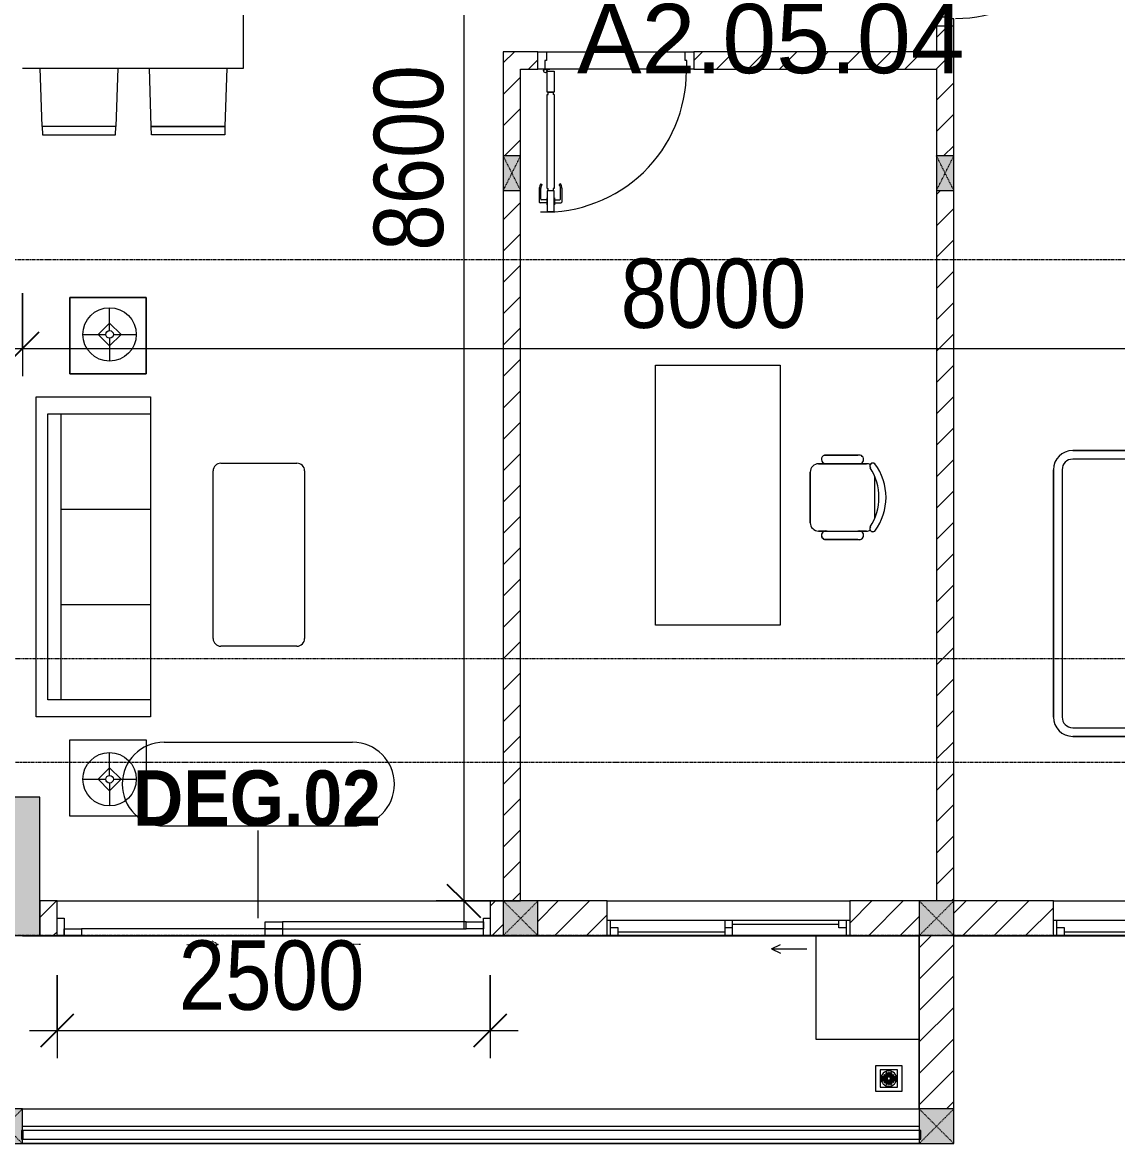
# Model space of a CAD drawing. Header units: millimetres. Extents: x 1591 to 239243, y -15958 to 82755.
# Drawn here: x 171251 to 177571, y 23337 to 29807 of the extents above; entities that cross this region are included whole.
import ezdxf

# ---------------------------------------------------------------- set-up
doc = ezdxf.new("R2010")
doc.units = ezdxf.units.MM
for name, pattern in [('Dash Dot 3_16_', [7.9375, 4.7625, -1.5875, 0, -1.5875]), ('Dash_2_', [6, 3, -3]), ('Grid Line', [22.225, 12.7, -3.175, 3.175, -3.175])]:
    doc.linetypes.add(name, pattern=pattern)
for name, color, linetype, lineweight in [('0-1', 250, 'Continuous', 5), ('A-ANNO-DIMS', 211, 'Continuous', 9), ('A-ANNO-DIMS-160', 211, 'Continuous', 9), ('A-AREA-IDEN', 2, 'Continuous', 9), ('A-DETL-GENF-1', 9, 'Continuous', 9), ('A-DOOR', 31, 'Continuous', 9), ('A-DOOR-1', 254, 'Continuous', 9), ('A-DOOR-2', 9, 'Continuous', 9), ('A-DOOR-FRAM', 31, 'Continuous', 9), ('A-DOOR-HDLN', 31, 'Dash_2_', 9), ('A-DOOR-IDEN', 31, 'Continuous', 9), ('A-FLOR-1', 7, 'Continuous', 9), ('A-FLOR-2', 9, 'Continuous', 9), ('A-FLOR-HRAL', 11, 'Continuous', 9), ('A-GLAZ', 151, 'Continuous', 9), ('A-WALL', 113, 'Continuous', 9), ('A-WALL-1', 253, 'Continuous', 18), ('A-WALL-2', 9, 'Continuous', 9), ('A-WALL-3', 113, 'Continuous', 18), ('A-WALL-PATT-1', 10, 'Continuous', 9), ('A-WALL-PATT-2', 111, 'Continuous', 9), ('G-ANNO-SYMB-1', 111, 'Dash Dot 3_16_', 18), ('G-IMPT-1', 254, 'Continuous', 9), ('I-FURN', 30, 'Continuous', 9), ('I-FURN-1', 254, 'Continuous', 9), ('M-EQPM-1', 254, 'Continuous', 9), ('S-COLS', 52, 'Continuous', 9), ('S-COLS-1', 52, 'Continuous', 5), ('S-COLS-2', 250, 'Continuous', 18), ('S-COLS-4', 254, 'Continuous', 9), ('S-COLS-5', 253, 'Continuous', 18), ('S-COLS-6', 52, 'Continuous', 18), ('S-COLS-HDLN', 52, 'Dash_2_', 9), ('S-COLS-HDLN-1', 9, 'Dash_2_', 9), ('S-GRID-1', 1, 'Grid Line', 9)]:
    doc.layers.add(name, color=color, linetype=linetype, lineweight=lineweight)
doc.styles.add('Arial_9', font='arial_0.ttf', dxfattribs={"height": 400})
doc.styles.add('Arial_B_4', font='arialbd_0.ttf', dxfattribs={"width": 0.9, "height": 320})
doc.styles.add('UTM Avo', font='UTM Avo.ttf', dxfattribs={"width": 0.9, "height": 400})
doc.dimstyles.new('1_Dim_chi_tiet_2_5', dxfattribs={"dimscale": 304.8, "dimtxt": 399.720379, "dimasz": 0.629921, "dimexe": 0.524934, "dimexo": 0.0625, "dimgap": 0.052493, "dimtad": 1, "dimdec": 0, "dimrnd": 5, "dimzin": 0, "dimdsep": 46, "dimtxsty": 'UTM Avo', "dimblk1": 'OBLIQUE', "dimblk2": 'OBLIQUE', "dimsah": 1, "dimcen": 0.09, "dimdle": 0.524934, "dimazin": 0, "dimtfac": 1, "dimtdec": 4, "dimtix": 1, "dimtmove": 0, "dimatfit": 3, "dimfxl": 1.049869, "dimfxlon": 1, "dimtvp": 1, "dimtolj": 1, "dimtzin": 0, "dimarcsym": 2})
pattern_1 = [(45, (0, 0), (-90.50967, 90.50967), [])]
pattern_2 = [(45, (101998.83, 0), (-90.50967, 90.50967), [])]

# ---------------------------------------------------------------- blocks, each defined once
blk = doc.blocks.new('NCV_TKTC_KET CAU_rvt-1-TKCS_MB TẦNG 5')
at = {"layer": 'S-COLS-1'}
blk.add_hatch(color=256, dxfattribs=at).paths.add_polyline_path([(69352.6, 24536.9), (69352.6, 25336.9), (68952.6, 25336.9), (68952.6, 24536.9), (69252.6, 24536.9)])
at = {"layer": 'A-FLOR-1'}
for p, q in [((69252.6, 24535.3), (73833.2, 24535.3)), ((73833.2, 24535.3), (74427.6, 24535.3)), ((74627.6, 24535.3), (77102.6, 24535.3)), ((69252.6, 23336.9), (74427.6, 23336.9))]:
    blk.add_line(p, q, dxfattribs=at)
at = {"layer": 'S-COLS-2'}
for p, q in [((69352.6, 25336.9), (68952.6, 25336.9)), ((69352.6, 24536.9), (69352.6, 25336.9)), ((68952.6, 24536.9), (69352.6, 24536.9))]:
    blk.add_line(p, q, dxfattribs=at)
blk = doc.blocks.new('GIUONG NGU-2TAB-1600x2000 - GIUONG NGU-2TAB-1600x2000-V52-TKCS_MB TẦNG 5')
at = {"layer": 'I-FURN-1'}
for p, q in [((569.6, 2050), (1997.1, 2050)), ((1997.1, 2050), (569.6, 2050)), ((1997.1, 2000), (569.6, 2000)), ((458.5, 50), (458.5, 1938.9)), ((458.5, 1938.9), (458.5, 50)), ((508.5, 1938.9), (508.5, 100)), ((2058.2, 100), (2058.2, 1938.9)), ((2108.2, 1938.9), (2108.2, 50)), ((2108.2, 50), (2108.2, 1938.9)), ((8.5, 175), (8.5, 450.3)), ((8.5, 450.3), (458.5, 450.3)), ((8.5, 450.3), (458.5, 450.3)), ((8.5, 175), (8.5, 450.3)), ((233.5, 86.8), (233.5, 413.5)), ((458.5, 450.3), (458.5, 50)), ((458.5, 450.3), (458.5, 50)), ((2108.2, 50), (2108.2, 450.3)), ((2108.2, 450.3), (2558.2, 450.3)), ((2108.2, 450.3), (2108.2, 50)), ((2558.2, 450.3), (2108.2, 450.3)), ((2333.2, 86.8), (2333.2, 413.5)), ((2558.2, 450.3), (2558.2, 50)), ((2558.2, 50), (2558.2, 450.3)), ((120.2, 250.2), (346.8, 250.2)), ((2446.5, 250.2), (2219.8, 250.2)), ((508.5, 100), (2058.2, 100)), ((458.5, 50), (108.5, 50)), ((108.5, 50), (458.5, 50)), ((458.5, 50), (108.5, 50)), ((2108.2, 50), (458.5, 50)), ((458.5, 50), (458.5, 0)), ((458.5, 0), (458.5, 50)), ((458.5, 50), (2108.2, 50)), ((458.5, 50), (2108.2, 50)), ((2558.2, 50), (2108.2, 50)), ((2108.2, 50), (2558.2, 50)), ((2108.2, 0), (2108.2, 50)), ((2108.2, 50), (2108.2, 0)), ((2108.2, 50), (2558.2, 50)), ((2558.2, 50), (2558.2, 0))]:
    blk.add_line(p, q, dxfattribs=at)
blk.add_circle((2333.2, 250.2), 150.7, dxfattribs=at)
for centre, radius, start, end in [((569.6, 1938.9), 111.1, 90, 180), ((569.6, 1938.9), 111.1, 90, 180), ((1997.1, 1938.9), 111.1, 0, 90), ((1997.1, 1938.9), 111.1, 360, 90), ((569.6, 1938.9), 61.1, 90, 180), ((1997.1, 1938.9), 61.1, 360, 90), ((233.5, 250.2), 150.7, 0, 210.3773), ((233.5, 250.2), 150.7, 213.09748, 0)]:
    blk.add_arc(centre, radius, start, end, dxfattribs=at)
blk = doc.blocks.new('RES_BAN AN 1 - RES_BAN AN 1-V53-TKCS_MB TẦNG 5')
at = {"layer": 'I-FURN-1'}
for p, q in [((-425, 0), (-425, -1275)), ((425, -1275), (425, 0)), ((-761.9, -113.5), (-809.6, -115.1)), ((-809.6, -115.1), (-809.6, -536.9)), ((-761.9, -113.5), (-425, -102.3)), ((-761.9, -538.5), (-761.9, -113.5)), ((-761.9, -538.5), (-761.9, -113.5)), ((-425, -102.3), (-425, -549.7)), ((425, -102.3), (425, -549.7)), ((761.9, -113.5), (425, -102.3)), ((761.9, -538.5), (761.9, -113.5)), ((761.9, -113.5), (761.9, -538.5)), ((809.6, -115.1), (761.9, -113.5)), ((809.6, -536.9), (809.6, -115.1)), ((-809.6, -536.9), (-761.9, -538.5)), ((-425, -549.7), (-761.9, -538.5)), ((425, -549.7), (761.9, -538.5)), ((761.9, -538.5), (809.6, -536.9)), ((-809.6, -745.3), (-761.9, -743.8)), ((-809.6, -1167.2), (-809.6, -745.3)), ((-761.9, -743.8), (-425, -732.5)), ((-761.9, -1168.8), (-761.9, -743.8)), ((-761.9, -743.8), (-761.9, -1168.8)), ((-425, -732.5), (-425, -1180)), ((425, -732.5), (425, -1180)), ((761.9, -743.8), (425, -732.5)), ((761.9, -743.8), (809.6, -745.3)), ((761.9, -1168.8), (761.9, -743.8)), ((761.9, -1168.8), (761.9, -743.8)), ((809.6, -745.3), (809.6, -1167.2)), ((-761.9, -1168.8), (-809.6, -1167.2)), ((-425, -1180), (-761.9, -1168.8)), ((425, -1180), (761.9, -1168.8)), ((809.6, -1167.2), (761.9, -1168.8)), ((-425, -1275), (425, -1275))]:
    blk.add_line(p, q, dxfattribs=at)
blk = doc.blocks.new('LOBBY_SOFA_1 - LOBBY_SOFA_1-901197-TKCS_MB TẦNG 5')
at = {"layer": 'I-FURN'}
for p, q in [((-2172.3, 1064.5), (-2172.3, 1504.5)), ((-2128.3, 1548.5), (-1160.3, 1548.5)), ((-1116.3, 1504.5), (-1116.3, 1064.5)), ((-1160.3, 1020.5), (-2128.3, 1020.5)), ((-2556, 660), (-708, 660)), ((-2556, 0), (-2556, 660)), ((-2457, 66), (-2457, 660)), ((-1907, 143), (-1907, 660)), ((-1357, 143), (-1357, 660)), ((-807, 660), (-807, 66)), ((-708, 660), (-708, 0)), ((-2688.2, 633.5), (-3128.2, 633.5)), ((-3128.2, 633.5), (-3128.2, 193.5)), ((-2688.2, 193.5), (-2688.2, 633.5)), ((-575.9, 633.5), (-135.9, 633.5)), ((-575.9, 193.5), (-575.9, 633.5)), ((-135.9, 633.5), (-135.9, 193.5)), ((-2915.4, 445), (-2915.4, 577)), ((-348.6, 445), (-348.6, 577)), ((-2981.4, 423), (-2915.4, 489)), ((-2915.4, 489), (-2849.4, 423)), ((-348.6, 489), (-414.6, 423)), ((-282.6, 423), (-348.6, 489)), ((-2937.4, 423), (-3069.4, 423)), ((-2915.4, 357), (-2981.4, 423)), ((-2849.4, 423), (-2915.4, 357)), ((-2915.4, 269), (-2915.4, 401)), ((-2893.4, 423), (-2761.4, 423)), ((-370.6, 423), (-502.6, 423)), ((-414.6, 423), (-348.6, 357)), ((-348.6, 357), (-282.6, 423)), ((-348.6, 269), (-348.6, 401)), ((-326.6, 423), (-194.6, 423)), ((-3128.2, 193.5), (-2688.2, 193.5)), ((-807, 143), (-2457, 143)), ((-135.9, 193.5), (-575.9, 193.5)), ((-807, 66), (-2457, 66)), ((-708, 0), (-2556, 0))]:
    blk.add_line(p, q, dxfattribs=at)
for centre, radius in [((-2915.4, 423), 154), ((-348.6, 423), 154), ((-2915.4, 423), 22), ((-348.6, 423), 22)]:
    blk.add_circle(centre, radius, dxfattribs=at)
for centre, start, end in [((-2128.3, 1504.5), 90, 180), ((-1160.3, 1504.5), 0, 90), ((-2128.3, 1064.5), 180, 270), ((-1160.3, 1064.5), 270, 0)]:
    blk.add_arc(centre, 44, start, end, dxfattribs=at)
at = {"layer": 'I-FURN-1'}
for p, q in [((-2172.3, 1064.5), (-2172.3, 1504.5)), ((-2128.3, 1548.5), (-1160.3, 1548.5)), ((-1116.3, 1504.5), (-1116.3, 1064.5)), ((-1160.3, 1020.5), (-2128.3, 1020.5)), ((-2556, 660), (-708, 660)), ((-2556, 0), (-2556, 660)), ((-708, 660), (-708, 0)), ((-3128.2, 633.5), (-2688.2, 633.5)), ((-3128.2, 193.5), (-3128.2, 633.5)), ((-2688.2, 633.5), (-2688.2, 193.5)), ((-575.9, 633.5), (-135.9, 633.5)), ((-575.9, 193.5), (-575.9, 633.5)), ((-135.9, 633.5), (-135.9, 193.5)), ((-2688.2, 193.5), (-3128.2, 193.5)), ((-135.9, 193.5), (-575.9, 193.5)), ((-708, 0), (-2556, 0))]:
    blk.add_line(p, q, dxfattribs=at)
for centre, start, end in [((-2128.3, 1504.5), 90, 180), ((-1160.3, 1504.5), 0, 90), ((-2128.3, 1064.5), 180, 270), ((-1160.3, 1064.5), 270, 0)]:
    blk.add_arc(centre, 44, start, end, dxfattribs=at)
blk = doc.blocks.new('DOOR_CW_01 CANH MO-PANEL KINH - DIW_01-900x2200-CỬA GỖ VÂN LAMINATE-553393-TKCS_MB TẦNG 5')
at = {"layer": 'A-DETL-GENF-1'}
for p, q in [((-397, 872), (-357, 872)), ((-397, 752), (-397, 872)), ((-357, 872), (-357, 752)), ((-442, 737), (-442, 816.5)), ((-399, 820.5), (-438, 820.5)), ((-434, 799.5), (-434, 737)), ((-399, 803.5), (-430, 803.5)), ((-399, 831.8), (-397, 831.8)), ((-399, 792.2), (-399, 831.8)), ((-397, 792.2), (-399, 792.2)), ((-397, 792.2), (-397, 831.8)), ((-357, 792.2), (-357, 831.8)), ((-355, 831.8), (-357, 831.8)), ((-357, 792.2), (-355, 792.2)), ((-355, 792.2), (-355, 831.8)), ((-355, 820.5), (-316, 820.5)), ((-355, 803.5), (-324, 803.5)), ((-320, 799.5), (-320, 737)), ((-312, 737), (-312, 816.5)), ((-433.9, 711.2), (-427.3, 715.8)), ((-357, 752), (-397, 752)), ((-397, 738), (-391, 738)), ((-397, 738), (-397, 196)), ((-363, 752), (-391, 752)), ((-391, 752), (-391, 738)), ((-363, 738), (-363, 752)), ((-357, 738), (-363, 738)), ((-357, 196), (-357, 738)), ((-320.1, 711.2), (-326.7, 715.8)), ((-397, 196), (-391, 196)), ((-391, 196), (-391, 182)), ((-357, 196), (-363, 196)), ((-363, 182), (-363, 196)), ((-357, 182), (-397, 182)), ((-397, 182), (-397, 62)), ((-391, 182), (-363, 182)), ((-357, 62), (-357, 182)), ((-397, 62), (-357, 62))]:
    blk.add_line(p, q, dxfattribs=at)
blk.add_circle((-407, 60), 10, dxfattribs=at)
for centre, radius, start, end in [((-407, 60), 814, 360, 92), ((-438, 816.5), 4, 90, 180), ((-430, 799.5), 4, 90, 180), ((-324, 799.5), 4, 360, 90), ((-316, 816.5), 4, 0, 90), ((-397, 737), 45, 180, 215), ((-397, 737), 37, 180, 215), ((-357, 737), 37, 325, 0), ((-357, 737), 45, 325, 0)]:
    blk.add_arc(centre, radius, start, end, dxfattribs=at)
at = {"layer": 'A-DOOR-2'}
for p, q in [((-410, 50), (-450, 50)), ((-450, 50), (-450, -50)), ((-410, 0), (-410, 50)), ((-400, 0), (-410, 0)), ((-407, 50), (-382, 50)), ((-400, -50), (-400, 0)), ((410, 0), (400, 0)), ((400, 0), (400, -50)), ((450, 50), (410, 50)), ((410, 50), (410, 0)), ((450, -50), (450, 50)), ((-450, -50), (-400, -50)), ((400, -50), (450, -50))]:
    blk.add_line(p, q, dxfattribs=at)
blk = doc.blocks.new('DOOR_CW_01 CANH MO-PANEL KINH - DIW_01-900x2200-CỬA GỖ VÂN LAMINATE-553375-TKCS_MB TẦNG 5')
at = {"layer": 'A-DETL-GENF-1'}
for p, q in [((-397, -182), (-397, -62)), ((-397, -62), (-357, -62)), ((-357, -62), (-357, -182)), ((-357, -182), (-397, -182)), ((-391, -196), (-391, -182)), ((-391, -182), (-363, -182)), ((-363, -182), (-363, -196)), ((-397, -196), (-391, -196)), ((-397, -738), (-397, -196)), ((-357, -196), (-363, -196)), ((-357, -196), (-357, -738)), ((-433.9, -711.2), (-427.3, -715.8)), ((-320.1, -711.2), (-326.7, -715.8)), ((-442, -737), (-442, -816.5)), ((-434, -799.5), (-434, -737)), ((-397, -738), (-391, -738)), ((-357, -752), (-397, -752)), ((-397, -752), (-397, -872)), ((-391, -752), (-391, -738)), ((-363, -752), (-391, -752)), ((-357, -738), (-363, -738)), ((-363, -738), (-363, -752)), ((-357, -872), (-357, -752)), ((-320, -799.5), (-320, -737)), ((-312, -737), (-312, -816.5)), ((-399, -820.5), (-438, -820.5)), ((-399, -803.5), (-430, -803.5)), ((-399, -792.2), (-399, -831.8)), ((-397, -792.2), (-399, -792.2)), ((-399, -831.8), (-397, -831.8)), ((-397, -792.2), (-397, -831.8)), ((-357, -792.2), (-357, -831.8)), ((-357, -792.2), (-355, -792.2)), ((-355, -831.8), (-357, -831.8)), ((-355, -792.2), (-355, -831.8)), ((-355, -803.5), (-324, -803.5)), ((-355, -820.5), (-316, -820.5)), ((-397, -872), (-357, -872))]:
    blk.add_line(p, q, dxfattribs=at)
blk.add_circle((-407, -60), 10, dxfattribs=at)
for centre, radius, start, end in [((-407, -60), 814, 268, 0), ((-397, -737), 45, 145, 180), ((-357, -737), 45, 360, 35), ((-397, -737), 37, 145, 180), ((-357, -737), 37, 0, 35), ((-438, -816.5), 4, 180, 270), ((-430, -799.5), 4, 180, 270), ((-324, -799.5), 4, 270, 0), ((-316, -816.5), 4, 270, 0)]:
    blk.add_arc(centre, radius, start, end, dxfattribs=at)
at = {"layer": 'A-DOOR-2'}
for p, q in [((-450, -50), (-450, 50)), ((-450, 50), (-400, 50)), ((-400, 50), (-400, 0)), ((400, 0), (400, 50)), ((400, 50), (450, 50)), ((450, 50), (450, -50)), ((-410, -50), (-450, -50)), ((-410, 0), (-410, -50)), ((-400, 0), (-410, 0)), ((-407, -50), (-382, -50)), ((410, 0), (400, 0)), ((410, -50), (410, 0)), ((450, -50), (410, -50))]:
    blk.add_line(p, q, dxfattribs=at)
blk = doc.blocks.new('BAN LV A - BAN LV A_dwg_ban hoc2-348006-TKCS_MB TẦNG 5')
at = {"layer": 'I-FURN'}
for p, q in [((-194.4, 388.8), (-194.4, 113.4)), ((145.8, 437.4), (-145.8, 437.4)), ((194.4, 113.4), (194.4, 388.8)), ((-243, 354.4), (-243, 162)), ((194.4, 351.4), (194.4, 150.8)), ((243.7, 162), (243.7, 354.4)), ((-120.5, 64.8), (120.5, 64.8))]:
    blk.add_line(p, q, dxfattribs=at)
at = {"layer": 'I-FURN', "flags": 128}
blk.add_lwpolyline([(-737.8, 610.5), (-737.8, 1330.5), (-154.9, 1330.5), (762.2, 1330.5), (762.2, 610.5)], close=True, dxfattribs=at)
at = {"layer": 'I-FURN'}
for centre, radius, start, end in [((-145.8, 388.8), 48.6, 90, 180), ((145.8, 388.8), 48.6, 360, 90), ((-218.7, 347.3), 25.3, 343.7398, 163.7398), ((219.4, 347.3), 25.3, 16.2602, 170.70537), ((-218.7, 154.9), 25.3, 163.7398, 16.2602), ((219.4, 154.9), 25.3, 189.29463, 16.2602), ((-180.2, 75.4), 17.8, 57.97259, 216.69006), ((-145.8, 113.4), 48.6, 180, 207.58444), ((0, 324), 324, 233.1301, 306.8699), ((0, 359.3), 318.2, 237.57575, 302.42425), ((180.2, 75.4), 17.8, 323.30994, 122.02741), ((145.8, 113.4), 48.6, 332.41556, 0)]:
    blk.add_arc(centre, radius, start, end, dxfattribs=at)
blk = doc.blocks.new('BAN LV A - BAN LV A_dwg-348005-TKCS_MB TẦNG 5')
at = {"extrusion": (0, 0, -1), "zscale": -1, "rotation": 180}
blk.add_blockref('BAN LV A - BAN LV A_dwg_ban hoc2-348006-TKCS_MB TẦNG 5', (-729, 1383.7), dxfattribs=at)
blk = doc.blocks.new('BAN LV A - BAN LV A-401069-TKCS_MB TẦNG 5')
at = {"layer": 'I-FURN-1'}
for p, q in [((-8.8, -53.2), (1491.2, -53.2)), ((-8.8, -773.2), (-8.8, -53.2)), ((1491.2, -53.2), (1491.2, -773.2)), ((1491.2, -773.2), (-8.8, -773.2)), ((583.2, -946.3), (874.8, -946.3)), ((486, -1221.7), (486, -1029.3)), ((534.6, -1029.3), (534.6, -994.9)), ((923.4, -994.9), (923.4, -1032.3)), ((972.7, -1029.3), (972.7, -1221.7)), ((534.6, -1270.3), (534.6, -1235.9)), ((923.4, -1232.9), (923.4, -1270.3))]:
    blk.add_line(p, q, dxfattribs=at)
for centre, radius, start, end in [((583.2, -994.9), 48.6, 90, 180), ((874.8, -994.9), 48.6, 0, 90), ((510.3, -1036.4), 25.3, 16.2602, 163.7398), ((948.4, -1036.4), 25.3, 16.2602, 170.70537), ((510.3, -1228.8), 25.3, 163.7398, 343.7398), ((948.4, -1228.8), 25.3, 189.29463, 16.2602), ((548.9, -1308.3), 17.8, 119.40397, 216.69006), ((583.2, -1270.3), 48.6, 180, 207.58444), ((874.8, -1270.3), 48.6, 332.41556, 0), ((909.2, -1308.3), 17.8, 323.30994, 60.59603), ((729, -1059.7), 324, 233.1301, 306.8699)]:
    blk.add_arc(centre, radius, start, end, dxfattribs=at)
at = {"extrusion": (0, 0, -1), "zscale": -1, "rotation": 180}
blk.add_blockref('BAN LV A - BAN LV A_dwg-348005-TKCS_MB TẦNG 5', (0, 0), dxfattribs=at)
blk = doc.blocks.new('MAY GIAT - MAY GIAT_dwg-V59-TKCS_MB TẦNG 5')
at = {"layer": 'G-IMPT-1', "flags": 128}
blk.add_lwpolyline([(5, 596.6), (5, 2.3), (604.6, 2.3)], dxfattribs=at)
blk = doc.blocks.new('MAY GIAT - MAY GIAT-V60-TKCS_MB TẦNG 5')
at = {"layer": 'I-FURN-1'}
for p, q in [((5, -2.3), (604.6, -2.3)), ((5, -596.6), (5, -2.3))]:
    blk.add_line(p, q, dxfattribs=at)
at = {"extrusion": (0, 0, -1), "zscale": -1, "rotation": 180}
blk.add_blockref('MAY GIAT - MAY GIAT_dwg-V59-TKCS_MB TẦNG 5', (0, 0), dxfattribs=at)
blk = doc.blocks.new('THU NUOC - THU NUOC-455054-TKCS_MB TẦNG 5')
at = {"layer": 'M-EQPM-1'}
for p, q in [((-66.3, -70.6), (-66.3, 79.4)), ((-66.3, 79.4), (83.7, 79.4)), ((83.7, 79.4), (83.7, -70.6)), ((58.7, 54.4), (-41.3, 54.4)), ((-41.3, 54.4), (-41.3, -45.6)), ((-23.3, 19.6), (40.9, 19.6)), ((40.9, 13.6), (-23.3, 13.6)), ((-23.3, 7.2), (0.7, 7.2)), ((0.7, 1.2), (-23.3, 1.2)), ((-11, 32.1), (28.5, 32.1)), ((28.5, 26.1), (-11, 26.1)), ((-1.1, 44.5), (18.5, 44.5)), ((18.5, 38.5), (-1.1, 38.5)), ((0.7, 7.2), (0.7, 1.2)), ((16.7, 1.2), (16.7, 7.2)), ((16.7, 7.2), (40.9, 7.2)), ((40.9, 1.2), (16.7, 1.2)), ((58.7, -45.6), (58.7, 54.4)), ((-41.3, -45.6), (58.7, -45.6)), ((-23.3, -4.8), (40.9, -4.8)), ((40.9, -10.8), (-23.3, -10.8)), ((-11, -17.3), (28.5, -17.3)), ((28.5, -23.3), (-11, -23.3)), ((-1.1, -29.6), (18.5, -29.6)), ((18.5, -35.6), (-1.1, -35.6)), ((83.7, -70.6), (-66.3, -70.6))]:
    blk.add_line(p, q, dxfattribs=at)
for centre, radius, start, end in [((8.7, 4.4), 45, 0, 180), ((8.7, 4.4), 45, 360, 180), ((8.7, 4.4), 45, 180, 0), ((8.7, 4.4), 45, 180, 360), ((-23.3, 16.6), 3, 90, 270), ((-23.3, 4.2), 3, 90, 270), ((-11, 29.1), 3, 90, 270), ((-1.1, 41.5), 3, 90, 270), ((18.5, 41.5), 3, 270, 90), ((28.5, 29.1), 3, 270, 90), ((40.9, 16.6), 3, 270, 90), ((40.9, 4.2), 3, 270, 90), ((-23.3, -7.8), 3, 90, 270), ((-11, -20.3), 3, 90, 270), ((-1.1, -32.6), 3, 90, 270), ((18.5, -32.6), 3, 270, 90), ((28.5, -20.3), 3, 270, 90), ((40.9, -7.8), 3, 270, 90)]:
    blk.add_arc(centre, radius, start, end, dxfattribs=at)
blk = doc.blocks.new('G1_SOF - BO TRU - 100x200-745959-TKCS_MB TẦNG 5')
at = {"layer": 'S-COLS'}
blk.add_hatch(color=256, dxfattribs=at).paths.add_polyline_path([(-50, 100), (-50, -100), (50, -100), (50, 100)])
at = {"layer": 'S-COLS-5'}
for p, q in [((50, 100), (-50, 100)), ((-50, 100), (-50, -100)), ((50, -100), (50, 100)), ((-50, -100), (50, -100))]:
    blk.add_line(p, q, dxfattribs=at)
at = {"layer": 'S-COLS-HDLN-1'}
for p, q in [((50, 100), (-50, -100)), ((-50, 100), (50, -100))]:
    blk.add_line(p, q, dxfattribs=at)
blk = doc.blocks.new('NCV_TKTC_TANG 5_rvt-1-TKCS_MB TẦNG 5')
at = {"layer": 'A-WALL-PATT-1'}
h = blk.add_hatch(dxfattribs=at)
h.set_pattern_fill('FP_1', color=256, style=0, pattern_type=2)
h.set_pattern_definition(pattern_1)
h.paths.add_polyline_path([(74527.6, 24736.9), (74627.6, 24736.9), (74627.6, 28836.9), (74527.6, 28836.9), (74527.6, 25336.9)])
h.paths.add_polyline_path([(74627.6, 29036.9), (74627.6, 29786.9), (74527.6, 29786.9), (74527.6, 29036.9), (74538, 29036.9)])
h.paths.add_polyline_path([(74527.6, 30786.5), (74627.6, 30886.5), (74627.6, 31136.9), (74527.6, 31136.5), (74527.6, 30786.9)])
h.paths.add_polyline_path([(74527.6, 30686.9), (74627.6, 30686.9), (74627.6, 30786.5), (74527.6, 30786.5)])
h = blk.add_hatch(dxfattribs=at)
h.set_pattern_fill('FP_1', color=256, style=0, pattern_type=2)
h.set_pattern_definition(pattern_1)
h.paths.add_polyline_path([(73127.6, 29536.9), (74527.6, 29536.9), (74527.6, 29636.9), (73127.6, 29636.9), (73127.6, 29586.9)])
h.paths.add_polyline_path([(72120.7, 29536.9), (72227.6, 29536.9), (72227.6, 29636.9), (72027.6, 29636.9), (72027.6, 29536.9)])
h = blk.add_hatch(dxfattribs=at)
h.set_pattern_fill('FP_1', color=256, style=0, pattern_type=2)
h.set_pattern_definition(pattern_1)
h.paths.add_polyline_path([(72027.6, 24737.4), (72127.6, 24737.4), (72127.6, 28836.9), (72027.6, 28836.9), (72027.6, 25336.9)])
h.paths.add_polyline_path([(72027.6, 29036.9), (72127.6, 29036.9), (72127.6, 29536.9), (72027.6, 29536.9)])
at = {"layer": 'A-FLOR-2'}
for p, q in [((72277.6, 29636.9), (73077.6, 29636.9)), ((73087.6, 29536.9), (72267.6, 29536.9)), ((69452.6, 24736.9), (71952.6, 24736.9)), ((74427.1, 23937.3), (74427.1, 24536.9)), ((74427.1, 23536.9), (74427.1, 23937.3)), ((69252.6, 23536.9), (74427.1, 23536.9))]:
    blk.add_line(p, q, dxfattribs=at)
at = {"layer": 'A-WALL-1'}
for p, q in [((74527.6, 29786.9), (74527.6, 29636.9)), ((74627.6, 29036.9), (74627.6, 29786.9)), ((72227.6, 29636.9), (72027.6, 29636.9)), ((72027.6, 29636.9), (72027.6, 29536.9)), ((74527.6, 29636.9), (73127.6, 29636.9)), ((72027.6, 29536.9), (72027.6, 29036.9)), ((72127.6, 29536.9), (72227.6, 29536.9)), ((72127.6, 29036.9), (72127.6, 29536.9)), ((73127.6, 29536.9), (74527.6, 29536.9)), ((74527.6, 29536.9), (74527.6, 29036.9)), ((72027.6, 28836.9), (72027.6, 24737.4)), ((72127.6, 24737.4), (72127.6, 28836.9)), ((74527.6, 28836.9), (74527.6, 24736.9)), ((74627.6, 24736.9), (74627.6, 28836.9)), ((72027.6, 24737.4), (72127.6, 24737.4))]:
    blk.add_line(p, q, dxfattribs=at)
at = {"layer": 'A-WALL-2'}
for p, q in [((72277.6, 29636.9), (73077.6, 29636.9)), ((73087.6, 29536.9), (72267.6, 29536.9))]:
    blk.add_line(p, q, dxfattribs=at)
at = {"layer": 'A-DOOR-1', "rotation": 269.9999999999995}
blk.add_blockref('DOOR_CW_01 CANH MO-PANEL KINH - DIW_01-900x2200-CỬA GỖ VÂN LAMINATE-553393-TKCS_MB TẦNG 5', (74577.6, 30236.9), dxfattribs=at)
at = {"layer": 'A-DOOR-1'}
blk.add_blockref('DOOR_CW_01 CANH MO-PANEL KINH - DIW_01-900x2200-CỬA GỖ VÂN LAMINATE-553375-TKCS_MB TẦNG 5', (72677.6, 29586.9), dxfattribs=at)
at = {"layer": 'I-FURN-1'}
for name, p, rotation in [('RES_BAN AN 1 - RES_BAN AN 1-V53-TKCS_MB TẦNG 5', (69252.6, 29968.6), 89.9999999999997), ('LOBBY_SOFA_1 - LOBBY_SOFA_1-901197-TKCS_MB TẦNG 5', (69332.6, 25090.9), 269.9999999999995), ('BAN LV A - BAN LV A-401069-TKCS_MB TẦNG 5', (72852.6, 26336.9), 89.9999999999997), ('GIUONG NGU-2TAB-1600x2000 - GIUONG NGU-2TAB-1600x2000-V52-TKCS_MB TẦNG 5', (77252.6, 25228.4), 89.99999999999885), ('MAY GIAT - MAY GIAT-V60-TKCS_MB TẦNG 5', (73830.9, 23932.4), 89.9999999999997)]:
    blk.add_blockref(name, p, dxfattribs=dict(at, rotation=rotation))
at = {"layer": 'M-EQPM-1', "rotation": 90.0000000000001}
blk.add_blockref('THU NUOC - THU NUOC-455054-TKCS_MB TẦNG 5', (74257, 23703.6), dxfattribs=at)
at = {"layer": 'S-COLS-4', "rotation": 180}
for p in [(72077.6, 28936.9), (74577.6, 28936.9)]:
    blk.add_blockref('G1_SOF - BO TRU - 100x200-745959-TKCS_MB TẦNG 5', p, dxfattribs=at)
blk = doc.blocks.new('G1_SOF - BO TRU - 200x200-3055083-TKCS_MB TẦNG 5')
at = {"layer": 'S-COLS'}
blk.add_hatch(color=256, dxfattribs=at).paths.add_polyline_path([(100, -100), (100, 100), (-100, 100), (-100, -100), (8.4, -100)])
at = {"layer": 'S-COLS-6'}
for p, q in [((100, 100), (-100, 100)), ((-100, 100), (-100, -100)), ((100, -100), (100, 100)), ((-100, -100), (100, -100))]:
    blk.add_line(p, q, dxfattribs=at)
at = {"layer": 'S-COLS-HDLN'}
for p, q in [((100, 100), (-100, -100)), ((-100, 100), (100, -100))]:
    blk.add_line(p, q, dxfattribs=at)
blk = doc.blocks.new('G1_SOF - BO TRU - 200x200-V15-TKCS_MB TẦNG 5')
at = {"layer": 'S-COLS'}
blk.add_hatch(color=256, dxfattribs=at).paths.add_polyline_path([(-95.1, -100), (100, -99.6), (100, 100), (-100, 100), (-100, -24.6), (-90.1, -24.6), (-90.1, -74.6), (-100, -74.6), (-100, -100)])
at = {"layer": 'S-COLS-6'}
for p, q in [((100, 100), (-100, 100)), ((-100, 100), (-100, -24.6)), ((100, -100), (100, 100)), ((-100, -74.6), (-100, -100)), ((-100, -100), (100, -100))]:
    blk.add_line(p, q, dxfattribs=at)
at = {"layer": 'S-COLS-HDLN'}
for p, q in [((100, 100), (-100, -100)), ((-100, 100), (100, -100))]:
    blk.add_line(p, q, dxfattribs=at)
blk = doc.blocks.new('G1_SOF - BO TRU - 200x200-V16-TKCS_MB TẦNG 5')
at = {"layer": 'S-COLS'}
blk.add_hatch(color=256, dxfattribs=at).paths.add_polyline_path([(99.9, -100), (100, -99.6), (99.9, -74.6), (94.9, -74.6), (94.9, -24.6), (100, -24.6), (99.9, 100), (-100, 100), (-100, -24.6), (-95.1, -24.6), (-95.1, -74.6), (-100, -74.6), (-100, -100)])
at = {"layer": 'S-COLS-6'}
for p, q in [((100, 100), (-100, 100)), ((-100, 100), (-100, -24.6)), ((100, -24.6), (100, 100)), ((-100, -74.6), (-100, -100)), ((-100, -100), (100, -100)), ((100, -100), (100, -74.6))]:
    blk.add_line(p, q, dxfattribs=at)
at = {"layer": 'S-COLS-HDLN'}
for p, q in [((100, 100), (-100, -100)), ((-100, 100), (100, -100))]:
    blk.add_line(p, q, dxfattribs=at)
blk = doc.blocks.new('1_FAMILY RVT - W01-WxH 1400x1400xmm-411185-TKCS_MB TẦNG 5')
at = {"layer": 'A-GLAZ'}
for p, q in [((-700, 103.81), (700, 103.81)), ((-700, -96.19), (-700, 103.81)), ((700, 103.81), (700, -96.19)), ((-700, -7.29), (-680.95, -7.29)), ((-680.95, -7.29), (-22.225, -7.29)), ((-680.95, -96.19), (-680.95, -7.29)), ((-636.5, -51.74), (-680.95, -51.74)), ((-636.5, -96.19), (-636.5, -51.74)), ((-22.225, -7.29), (22.225, -7.29)), ((-22.225, -7.29), (-22.225, -96.19)), ((22.225, -51.74), (-22.225, -51.74)), ((22.225, -7.29), (636.5, -7.29)), ((22.225, -96.19), (22.225, -7.29)), ((22.225, -29.515), (636.5, -29.515)), ((636.5, -7.29), (700, -7.29)), ((636.5, -51.74), (636.5, -7.29)), ((680.95, -51.74), (636.5, -51.74)), ((680.95, -96.19), (680.95, -7.29)), ((700, -96.19), (-700, -96.19)), ((-700, -96.19), (-636.5, -96.19)), ((-636.5, -73.965), (-22.225, -73.965)), ((-636.5, -96.19), (-22.225, -96.19)), ((-22.225, -96.19), (22.225, -96.19)), ((22.225, -96.19), (680.95, -96.19)), ((680.95, -96.19), (700, -96.19)), ((248.4, -172.39), (299.2, -146.99)), ((248.4, -172.39), (299.2, -197.79)), ((248.4, -172.39), (451.6, -172.39))]:
    blk.add_line(p, q, dxfattribs=at)
blk = doc.blocks.new('DEG_02-DEG_03 - DEG_02-2500x2400mm-CỬA ĐI 02 CÁNH TRƯỢT-841416-TKCS_MB TẦNG 5')
at = {"layer": 'A-DOOR'}
for p, q in [((-1210, -100), (-1210, -60)), ((-1210, -60), (-1110, -60)), ((-1110, -60), (-1110, -100)), ((-50, -60), (-1110, -60)), ((-50, -60), (-50, -20)), ((-50, -20), (50, -20)), ((50, -60), (-50, -60)), ((-50, -100), (-50, -60)), ((-50, -60), (50, -60)), ((50, -20), (50, -60)), ((1110, -20), (50, -20)), ((50, -60), (1110, -60)), ((50, -60), (50, -100)), ((1110, -60), (1110, -20)), ((1110, -20), (1210, -20)), ((1210, -60), (1110, -60)), ((1210, -20), (1210, -60)), ((-1110, -100), (-1210, -100)), ((-1110, -100), (-50, -100)), ((50, -100), (-50, -100))]:
    blk.add_line(p, q, dxfattribs=at)
at = {"layer": 'A-DOOR-FRAM'}
for p, q in [((-1250, 0), (-1210, 0)), ((-1250, -100), (-1250, 0)), ((-1210, 0), (-1210, -100)), ((1210, -100), (1210, 0)), ((1210, 0), (1250, 0)), ((1250, 0), (1250, -100)), ((-1210, -100), (-1250, -100)), ((1250, -100), (1210, -100))]:
    blk.add_line(p, q, dxfattribs=at)
at = {"layer": 'A-DOOR-HDLN'}
for p, q in [((-500.4, -151.1), (-320.4, -151.1)), ((-320.4, -151.1), (-355, -131.1)), ((-320.4, -151.1), (-355, -171.1)), ((320.4, -151.1), (355, -131.1)), ((320.4, -151.1), (355, -171.1)), ((500.4, -151.1), (320.4, -151.1))]:
    blk.add_line(p, q, dxfattribs=at)
blk = doc.blocks.new('Railing - 50 x 10mm-1251311-TKCS_MB TẦNG 5')
at = {"layer": 'A-FLOR-HRAL'}
for p, q in [((25, 5), (-25, 5)), ((-25, 5), (-25, -5)), ((25, -5), (25, 5)), ((-25, -5), (25, -5))]:
    blk.add_line(p, q, dxfattribs=at)
blk = doc.blocks.new('Railing - Railing-3261614-TKCS_MB TẦNG 5')
at = {"layer": 'A-FLOR-HRAL'}
for p, q in [((74427.5, 23412.4), (69257.5, 23412.4)), ((69257.5, 23362.4), (74427.5, 23362.4))]:
    blk.add_line(p, q, dxfattribs=at)
at = {"rotation": 90}
for p in [(69252.5, 23387.4), (74432.5, 23387.4)]:
    blk.add_blockref('Railing - 50 x 10mm-1251311-TKCS_MB TẦNG 5', p, dxfattribs=at)
blk = doc.blocks.new('DIMBLOCK54-TKCS_MB TẦNG 5')
at = {"layer": 'A-ANNO-DIMS-160'}
for p, q in [((171251.4, 28244.6), (171251.4, 27764.6)), ((171251.4, 27924.6), (171251.4, 28244.6)), ((179251.4, 28244.6), (179251.4, 27764.6)), ((179251.4, 27924.6), (179251.4, 28244.6)), ((171091.4, 27924.6), (179411.4, 27924.6))]:
    blk.add_line(p, q, dxfattribs=at)
at = {"layer": 'A-ANNO-DIMS-160', "lineweight": 25}
for p, q in [((171251.4, 27924.6), (171347.4, 28020.6)), ((179251.4, 27924.6), (179347.4, 28020.6)), ((171251.4, 27924.6), (171155.4, 27828.6)), ((179251.4, 27924.6), (179155.4, 27828.6))]:
    blk.add_line(p, q, dxfattribs=at)
at = {"layer": 'A-ANNO-DIMS-160', "color": 0, "insert": (174703.6, 28444.2), "char_height": 400, "width": 1314.636, "attachment_point": 1, "line_spacing_factor": 1.110334, "style": 'UTM Avo'}
blk.add_mtext('8000', dxfattribs=at)
blk = doc.blocks.new('_Oblique')
at = {"color": 0, "linetype": 'ByBlock', "lineweight": -2}
blk.add_line((-0.5, -0.5), (0.5, 0.5), dxfattribs=at)
blk = doc.blocks.new('DIMBLOCK62-TKCS_MB TẦNG 5')
at = {"layer": 'A-ANNO-DIMS-160'}
for p, q in [((173798.8, 33496.9), (173798.8, 24576.9)), ((174118.8, 33336.9), (173638.8, 33336.9)), ((173798.8, 33336.9), (174118.8, 33336.9)), ((174118.8, 24736.9), (173638.8, 24736.9)), ((173798.8, 24736.9), (174118.8, 24736.9))]:
    blk.add_line(p, q, dxfattribs=at)
at = {"layer": 'A-ANNO-DIMS-160', "lineweight": 25}
for p, q in [((173798.8, 33336.9), (173702.8, 33432.9)), ((173798.8, 33336.9), (173894.8, 33240.9)), ((173798.8, 24736.9), (173702.8, 24832.9)), ((173798.8, 24736.9), (173894.8, 24640.9))]:
    blk.add_line(p, q, dxfattribs=at)
at = {"layer": 'A-ANNO-DIMS-160', "color": 0, "insert": (173279.2, 28489.2), "char_height": 400, "width": 1314.636, "attachment_point": 1, "rotation": 90, "line_spacing_factor": 1.110334, "style": 'UTM Avo'}
blk.add_mtext('8600', dxfattribs=at)
blk = doc.blocks.new('DIMBLOCK137-TKCS_MB TẦNG 5')
at = {"layer": 'A-ANNO-DIMS-160'}
for p, q in [((171451.4, 24309.3), (171451.4, 23829.3)), ((171451.4, 23989.3), (171451.4, 24309.3)), ((173951.4, 24309.3), (173951.4, 23829.3)), ((173951.4, 23989.3), (173951.4, 24309.3)), ((171291.4, 23989.3), (174111.4, 23989.3))]:
    blk.add_line(p, q, dxfattribs=at)
at = {"layer": 'A-ANNO-DIMS-160', "lineweight": 25}
for p, q in [((171451.4, 23989.3), (171547.4, 24085.3)), ((173951.4, 23989.3), (174047.4, 24085.3)), ((171451.4, 23989.3), (171355.4, 23893.3)), ((173951.4, 23989.3), (173855.4, 23893.3))]:
    blk.add_line(p, q, dxfattribs=at)
at = {"layer": 'A-ANNO-DIMS-160', "color": 0, "insert": (172153.6, 24509), "char_height": 400, "width": 1314.636, "attachment_point": 1, "line_spacing_factor": 1.110334, "style": 'UTM Avo'}
blk.add_mtext('2500', dxfattribs=at)
blk = doc.blocks.new('STN_Door Tag - STN_Door Tag-1788670-TKCS_MB TẦNG 5')
at = {"layer": 'A-DOOR-IDEN'}
for p, q in [((-3.37, 1.495), (3.431, 1.495)), ((-3.37, -1.524), (3.431, -1.524))]:
    blk.add_line(p, q, dxfattribs=at)
for centre, start, end in [((-3.37, -0.015), 90, 270), ((3.431, -0.015), 270, 90)]:
    blk.add_arc(centre, 1.509, start, end, dxfattribs=at)

msp = doc.modelspace()

# ---------------------------------------------------------------- hatches: boundary and pattern name
at = {"layer": 'A-WALL-PATT-2'}
h = msp.add_hatch(dxfattribs=at)
h.set_pattern_fill('FP_1', color=256, style=0, pattern_type=2)
h.set_pattern_definition(pattern_2)
h.paths.add_polyline_path([(171451.4, 24536.9), (171451.4, 24736.9), (171351.4, 24736.9), (171351.4, 24536.9)])
h.paths.add_polyline_path([(174226.3, 24536.9), (174626.4, 24536.9), (174626.4, 24736.9), (174226.3, 24736.9), (174226.3, 24655.5)])
h.paths.add_polyline_path([(174026.3, 24536.9), (174026.3, 24736.9), (173951.4, 24736.9), (173951.4, 24536.9)])
h.paths.add_polyline_path([(176426.4, 24536.9), (176426.4, 24736.9), (176026.4, 24736.9), (176026.4, 24536.9)])
h = msp.add_hatch(dxfattribs=at)
h.set_pattern_fill('FP_1', color=256, style=0, pattern_type=2)
h.set_pattern_definition(pattern_2)
h.paths.add_polyline_path([(177201.4, 24536.9), (177201.4, 24736.9), (176626.4, 24736.9), (176626.4, 24536.9), (176652.5, 24536.9)])
h.paths.add_polyline_path([(178601.4, 24536.9), (179076.4, 24536.9), (179076.4, 24736.9), (178601.4, 24736.9)])
h = msp.add_hatch(dxfattribs=at)
h.set_pattern_fill('FP_1', color=256, style=0, pattern_type=2)
h.set_pattern_definition(pattern_2)
h.paths.add_polyline_path([(176431.3, 23536.9), (176626.4, 23536.9), (176626.4, 24536.9), (176426.4, 24535.3), (176426.4, 23536.9)])

# ---------------------------------------------------------------- linework, layer by layer
at = {"layer": 'A-DOOR-IDEN'}
msp.add_line((172612.3, 24638), (172612.6, 25143.5), dxfattribs=at)
at = {"layer": 'A-WALL'}
for p, q in [((171451.4, 24736.9), (173951.4, 24736.9)), ((173911.4, 24536.9), (172751.4, 24536.9)), ((171251.5, 23437.4), (176426.4, 23437.4)), ((176426.4, 23337.4), (171251.5, 23337.4))]:
    msp.add_line(p, q, dxfattribs=at)
at = {"layer": 'A-WALL-3'}
for p, q in [((171451.4, 24736.9), (171351.4, 24736.9)), ((171351.4, 24736.9), (171351.4, 24536.9)), ((171451.4, 24636.9), (171451.4, 24736.9)), ((174026.3, 24736.9), (173951.4, 24736.9)), ((173951.4, 24736.9), (173951.4, 24636.9)), ((174626.4, 24736.9), (174226.3, 24736.9)), ((176426.4, 24736.9), (176026.4, 24736.9)), ((177201.4, 24736.9), (176626.4, 24736.9)), ((171351.4, 24536.9), (171451.4, 24536.9)), ((173951.4, 24536.9), (174026.3, 24536.9)), ((174226.3, 24536.9), (174626.4, 24536.9)), ((176026.4, 24536.9), (176426.4, 24536.9)), ((176426.4, 24536.9), (176426.4, 23536.9)), ((176626.4, 23536.9), (176626.4, 24536.9)), ((176626.4, 24536.9), (177201.4, 24536.9))]:
    msp.add_line(p, q, dxfattribs=at)
at = {"layer": 'G-ANNO-SYMB-1'}
msp.add_line((130746.6, 26135.3), (236925.7, 26135.3), dxfattribs=at)
at = {"layer": 'S-GRID-1'}
for p, q in [((229978.4, 28436.9), (136410.9, 28436.9)), ((227946.4, 25536.9), (138442.9, 25536.9)), ((229978.4, 24536.9), (136410.9, 24536.9))]:
    msp.add_line(p, q, dxfattribs=at)

# ---------------------------------------------------------------- block references
at = {"layer": '0-1'}
for name in ['NCV_TKTC_KET CAU_rvt-1-TKCS_MB TẦNG 5', 'NCV_TKTC_TANG 5_rvt-1-TKCS_MB TẦNG 5']:
    msp.add_blockref(name, (101998.8, 0), dxfattribs=at)
at = {"layer": 'A-DOOR'}
msp.add_blockref('DEG_02-DEG_03 - DEG_02-2500x2400mm-CỬA ĐI 02 CÁNH TRƯỢT-841416-TKCS_MB TẦNG 5', (172701.4, 24636.9), dxfattribs=at)
at = {"layer": 'A-DOOR-IDEN', "xscale": 159.9999999999999, "yscale": 159.9999999999999, "zscale": 159.9999999999999}
msp.add_blockref('STN_Door Tag - STN_Door Tag-1788670-TKCS_MB TẦNG 5', (172607.7, 25413.8), dxfattribs=at)
at = {"layer": 'A-FLOR-HRAL'}
msp.add_blockref('Railing - Railing-3261614-TKCS_MB TẦNG 5', (101998.8, 0), dxfattribs=at)
at = {"layer": 'A-GLAZ'}
for p in [(175326.4, 24633.1), (177901.4, 24633.1)]:
    msp.add_blockref('1_FAMILY RVT - W01-WxH 1400x1400xmm-411185-TKCS_MB TẦNG 5', p, dxfattribs=at)
at = {"layer": 'S-COLS'}
for name, p in [('G1_SOF - BO TRU - 200x200-3055083-TKCS_MB TẦNG 5', (174126.3, 24636.9)), ('G1_SOF - BO TRU - 200x200-3055083-TKCS_MB TẦNG 5', (176526.4, 24636.9)), ('G1_SOF - BO TRU - 200x200-V16-TKCS_MB TẦNG 5', (171151.5, 23436.9)), ('G1_SOF - BO TRU - 200x200-V15-TKCS_MB TẦNG 5', (176526.4, 23436.9))]:
    msp.add_blockref(name, p, dxfattribs=at)

# ---------------------------------------------------------------- texts
at = {"layer": 'A-AREA-IDEN', "insert": (175570.4, 29508.1), "char_height": 400, "width": 2233.6, "attachment_point": 8, "line_spacing_factor": 0.936439, "style": 'Arial_9'}
msp.add_mtext('\\pt8,16,24,32,40,48,56,64,72,80,88,96,104,112,120,128,136,144,152,160,168,176,184,192,200,208,216,224,232,240,248,256;A2.05.04', dxfattribs=at)
at = {"layer": 'A-DOOR-IDEN', "insert": (172604.5, 25328.4), "char_height": 320, "width": 1467.36, "attachment_point": 5, "line_spacing_factor": 0.936439, "style": 'Arial_B_4'}
msp.add_mtext('\\pt7.2,14.4,21.6,28.8,36,43.2,50.4,57.6,64.8,72,79.2,86.4,93.6,100.8,108,115.2,122.4,129.6,136.8,144,151.2,158.4,165.6,172.8,180,187.2,194.4,201.6,208.8,216,223.2,230.4;DEG.02', dxfattribs=at)

# ---------------------------------------------------------------- dimensions: what is measured, and where the dimension line sits
at = {"layer": 'A-ANNO-DIMS'}
dim = msp.add_linear_dim(base=(173798.8, 24736.9), p1=(174118.8, 33336.9), p2=(174118.8, 24736.9), angle=90, dimstyle='1_Dim_chi_tiet_2_5', override={"dimpost": '<>', "dimfxl": 8600}, dxfattribs=at)
dim.commit()
dim.dimension.update_dxf_attribs({"geometry": 'DIMBLOCK62-TKCS_MB TẦNG 5', "text_midpoint": (173575.8, 29036.9)})
for base, p1, p2, override, picture, middle in [((179251.4, 27924.6), (171251.4, 28244.6), (179251.4, 28244.6), {"dimpost": '<>', "dimfxl": 8000}, 'DIMBLOCK54-TKCS_MB TẦNG 5', (175251.4, 28147.6)), ((173951.4, 23989.3), (171451.4, 24309.3), (173951.4, 24309.3), {"dimpost": '<>', "dimfxl": 2500}, 'DIMBLOCK137-TKCS_MB TẦNG 5', (172701.4, 24212.3))]:
    dim = msp.add_linear_dim(base=base, p1=p1, p2=p2, dimstyle='1_Dim_chi_tiet_2_5', override=override, dxfattribs=at)
    dim.commit()
    dim.dimension.update_dxf_attribs({"geometry": picture, "text_midpoint": middle})

doc.saveas('drawing.dxf')
